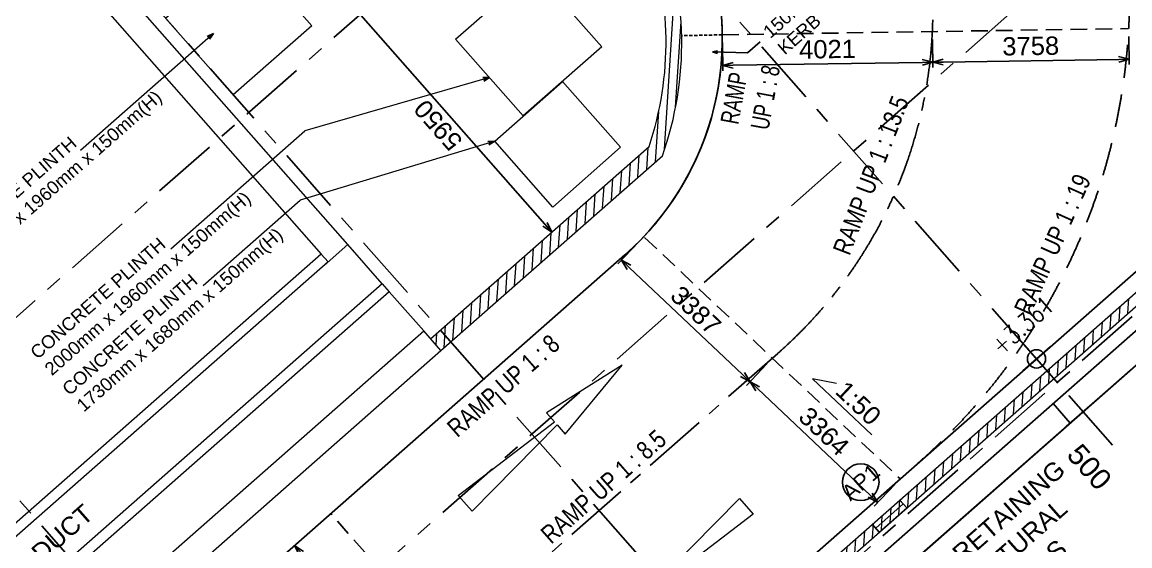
# Model space of a CAD drawing. Header units: millimetres. Extents: x 833681652 to 834427839, y 817425676 to 818089765.
# Drawn here: x 834339022 to 834360221, y 817947922 to 817957948 of the extents above; entities that cross this region are included whole.
import ezdxf
from ezdxf.enums import TextEntityAlignment as Align

# ---------------------------------------------------------------- set-up
doc = ezdxf.new("R2010")
doc.units = ezdxf.units.MM
doc.header["$LTSCALE"] = 100
for name, pattern in [('CENTER', [2, 1.25, -0.25, 0.25, -0.25]), ('Grid Line', [22.225, 12.7, -3.175, 3.175, -3.175]), ('Hidden', [9.525, 6.35, -3.175])]:
    doc.linetypes.add(name, pattern=pattern)
for name, color, linetype in [('A-COLS', 3, 'Continuous'), ('DLN020__', 6, 'Continuous'), ('DLN030_1', 1, 'Continuous'), ('DLN030_2', 1, 'Continuous'), ('DLN0401_', 7, 'Continuous'), ('DLN043__Room Name', 7, 'Continuous'), ('DLN210__', 7, 'Continuous'), ('DLN810__', 1, 'Continuous'), ('LEVEL', 7, 'Continuous')]:
    doc.layers.add(name, color=color, linetype=linetype)
for name, color, linetype, lineweight in [('A-DOOR', 6, 'Continuous', 9), ('A-PLINTH', 2, 'Continuous', 9), ('A-WALL', 7, 'Continuous', 9), ('A829_ROAD', 1, 'Continuous', 0), ('DLN040__', 3, 'Continuous', 0)]:
    doc.layers.add(name, color=color, linetype=linetype, lineweight=lineweight)
doc.styles.add('romans', font='romans.shx')
doc.styles.get("Standard").update_dxf_attribs({"font": 'swiss.ttf'})
doc.styles.add('Swis721tBT', font='swissl.ttf')
doc.dimstyles.new('INTDIM', dxfattribs={"dimtxt": 200, "dimasz": 125, "dimexe": 100, "dimexo": 150, "dimgap": 80, "dimtad": 1, "dimdec": 0, "dimzin": 9, "dimdsep": 46, "dimtxsty": 'Swis721tBT', "dimblk": 'OPEN30', "dimcen": -125, "dimclrd": 256, "dimclre": 256, "dimclrt": 2, "dimaunit": 1, "dimadec": 1, "dimazin": 0, "dimtfac": 0.444444, "dimtdec": 0, "dimtix": 1, "dimtmove": 2, "dimatfit": 3, "dimldrblk": 'OPEN30', "dimfxl": 0, "dimtolj": 1, "dimlwd": -1, "dimlwe": -1, "dimarcsym": 0})
doc.dimstyles.new('INTDIM350', dxfattribs={"dimtxt": 350, "dimasz": 200, "dimexe": 100, "dimexo": 150, "dimgap": 100, "dimtad": 1, "dimdec": 0, "dimzin": 9, "dimdsep": 46, "dimtxsty": 'Swis721tBT', "dimblk": 'OPEN30', "dimcen": -125, "dimclrd": 256, "dimclre": 256, "dimclrt": 2, "dimaunit": 1, "dimadec": 1, "dimazin": 0, "dimtfac": 0.444444, "dimtdec": 0, "dimtix": 1, "dimtmove": 2, "dimatfit": 3, "dimldrblk": 'OPEN30', "dimfxl": 0, "dimtolj": 1, "dimlwd": -1, "dimlwe": -1, "dimarcsym": 0})
pattern_1 = [(86.3502, (834261331.75, 817978739.76), (-158.42802, 10.10571), [])]

# ---------------------------------------------------------------- blocks, each defined once
blk = doc.blocks.new('*D180')
at = {"layer": 'Defpoints', "color": 0}
for p in [(834359386, 817951206), (834359717, 817950831, 0), (834359081, 817950271)]:
    blk.add_point(p, dxfattribs=at)
at = {"layer": 'DLN030_1', "linetype": 'Continuous'}
for p, q in [((834359274, 817951107), (834358675, 817950580)), ((834358750, 817950647), (834359081, 817950271)), ((834359604, 817950732), (834359005, 817950205))]:
    blk.add_line(p, q, dxfattribs=at)
at = {"layer": 'DLN030_1', "color": 2, "insert": (834359447, 817949431), "char_height": 400, "attachment_point": 5, "rotation": 311.3503, "style": 'Swis721tBT'}
blk.add_mtext('\\A1;500', dxfattribs=at)
blk = doc.blocks.new('_Open30')
at = {"color": 0, "linetype": 'ByBlock', "lineweight": -2}
for p, q in [((-1, 0.27), (0, 0)), ((0, 0), (-1, -0.27)), ((0, 0), (-1, 0))]:
    blk.add_line(p, q, dxfattribs=at)
blk = doc.blocks.new('A05-_14-flat-3')
at = {"layer": 'A829_ROAD'}
for p, q in [((-275, 3909), (275, 3909)), ((-50, 709), (-275, 3909)), ((275, 3909), (50, 709)), ((-375, 709), (0, -1624)), ((-50, 709), (-375, 709)), ((0, -1624), (375, 709)), ((375, 709), (50, 709))]:
    blk.add_line(p, q, dxfattribs=at)
blk = doc.blocks.new('*D167')
at = {"layer": 'Defpoints', "color": 0}
for p in [(834344928, 817948540), (834344236, 817947931), (834347141, 817946025)]:
    blk.add_point(p, dxfattribs=at)
at = {"layer": 'DLN030_2', "linetype": 'Continuous'}
for p, q in [((834344815, 817948441), (834344161, 817947865)), ((834346317, 817945567), (834344368, 817947781)), ((834347029, 817945926), (834346374, 817945350))]:
    blk.add_line(p, q, dxfattribs=at)
at = {"layer": 'DLN030_2', "xscale": 200, "yscale": 200, "zscale": 200}
for p, rotation in [((834344236, 817947931), 131.350263552063), ((834346450, 817945416), 311.350263552063)]:
    blk.add_blockref('_Open30', p, dxfattribs=dict(at, rotation=rotation))
at = {"layer": 'DLN030_2', "color": 2, "insert": (834345553, 817946859), "char_height": 350, "attachment_point": 5, "rotation": 311.3503, "style": 'Swis721tBT'}
blk.add_mtext('\\A1;3350', dxfattribs=at)
blk = doc.blocks.new('*D209')
at = {"layer": 'Defpoints', "color": 0}
for p in [(834350918, 817953842), (834353379, 817951515), (834352953, 817951064)]:
    blk.add_point(p, dxfattribs=at)
at = {"layer": 'DLN030_2', "linetype": 'Continuous'}
for p, q in [((834350815, 817953733), (834350422, 817953318)), ((834350636, 817953253), (834352807, 817951201)), ((834353276, 817951406), (834352884, 817950991))]:
    blk.add_line(p, q, dxfattribs=at)
at = {"layer": 'DLN030_2', "xscale": 200, "yscale": 200, "zscale": 200}
for p, rotation in [((834350491, 817953391), 136.6086662972066), ((834352953, 817951064), 316.6086662972066)]:
    blk.add_blockref('_Open30', p, dxfattribs=dict(at, rotation=rotation))
at = {"layer": 'DLN030_2', "color": 2, "insert": (834351914, 817952431), "char_height": 350, "attachment_point": 5, "rotation": 316.6087, "style": 'Swis721tBT'}
blk.add_mtext('\\A1;3387', dxfattribs=at)
blk = doc.blocks.new('*D210')
at = {"layer": 'Defpoints', "color": 0}
for p in [(834353379, 817951515), (834355824, 817949204), (834355397, 817948753)]:
    blk.add_point(p, dxfattribs=at)
at = {"layer": 'DLN030_2', "linetype": 'Continuous'}
for p, q in [((834353276, 817951406), (834352884, 817950991)), ((834353098, 817950926), (834355252, 817948890)), ((834355721, 817949095), (834355329, 817948680))]:
    blk.add_line(p, q, dxfattribs=at)
at = {"layer": 'DLN030_2', "xscale": 200, "yscale": 200, "zscale": 200}
for p, rotation in [((834352953, 817951064), 136.6086662972066), ((834355397, 817948753), 316.6086662972066)]:
    blk.add_blockref('_Open30', p, dxfattribs=dict(at, rotation=rotation))
at = {"layer": 'DLN030_2', "color": 2, "insert": (834354367, 817950112), "char_height": 350, "attachment_point": 5, "rotation": 316.6087, "style": 'Swis721tBT'}
blk.add_mtext('\\A1;3364', dxfattribs=at)
blk = doc.blocks.new('*D211')
at = {"layer": 'Defpoints', "color": 0}
for p in [(834352420, 817957705, 0), (834356441, 817957767), (834356450, 817957180)]:
    blk.add_point(p, dxfattribs=at)
at = {"layer": 'DLN030_2', "linetype": 'Continuous'}
for p, q in [((834352423, 817957555), (834352431, 817957018)), ((834356443, 817957617), (834356451, 817957080)), ((834352629, 817957121), (834356250, 817957177))]:
    blk.add_line(p, q, dxfattribs=at)
at = {"layer": 'DLN030_2', "xscale": 200, "yscale": 200, "zscale": 200}
for p, rotation in [((834356450, 817957180), 0.8826865542666957), ((834352429, 817957118), 180.8826865542667)]:
    blk.add_blockref('_Open30', p, dxfattribs=dict(at, rotation=rotation))
at = {"layer": 'DLN030_2', "color": 2, "insert": (834354435, 817957429), "char_height": 350, "attachment_point": 5, "rotation": 0.8827, "style": 'Swis721tBT'}
blk.add_mtext('\\A1;4021', dxfattribs=at)
blk = doc.blocks.new('*D212')
at = {"layer": 'Defpoints', "color": 0}
for p in [(834356441, 817957767), (834360198, 817957825), (834360207, 817957238)]:
    blk.add_point(p, dxfattribs=at)
at = {"layer": 'DLN030_2', "linetype": 'Continuous'}
for p, q in [((834360200, 817957675), (834360209, 817957138)), ((834356443, 817957617), (834356451, 817957080)), ((834356650, 817957183), (834360007, 817957235))]:
    blk.add_line(p, q, dxfattribs=at)
at = {"layer": 'DLN030_2', "xscale": 200, "yscale": 200, "zscale": 200}
for p, rotation in [((834356450, 817957180), 180.8826865542667), ((834360207, 817957238), 0.8826865542666957)]:
    blk.add_blockref('_Open30', p, dxfattribs=dict(at, rotation=rotation))
at = {"layer": 'DLN030_2', "color": 2, "insert": (834358324, 817957489), "char_height": 350, "attachment_point": 5, "rotation": 0.8827, "style": 'Swis721tBT'}
blk.add_mtext('\\A1;3758', dxfattribs=at)
blk = doc.blocks.new('ELEX')
at = {"layer": 'LEVEL'}
for p, q in [((0, 0.5), (0, -0.5)), ((0.5, 0), (-0.5, 0))]:
    blk.add_line(p, q, dxfattribs=at)
blk.add_circle((0, 0), 0.25, dxfattribs=at)
at = {"layer": 'LEVEL', "style": 'romans'}
blk.add_attdef('ELEX', (0.257, 0.354), '', height=0.5, dxfattribs=at)
blk = doc.blocks.new('*D245')
at = {"layer": 'Defpoints', "color": 0}
for p in [(834358804, 817964087, 0), (834364932, 817956821, 0), (834364670, 817956590)]:
    blk.add_point(p, dxfattribs=at)
at = {"layer": 'DLN030_1', "linetype": 'Continuous'}
for p, q in [((834358691, 817963988), (834358316, 817963658)), ((834358523, 817963574), (834364537, 817956740)), ((834364820, 817956722), (834364594, 817956524))]:
    blk.add_line(p, q, dxfattribs=at)
at = {"layer": 'DLN030_1', "xscale": 200, "yscale": 200, "zscale": 200}
for p, rotation in [((834358391, 817963724), 131.3502635480299), ((834364670, 817956590), 311.3502635480299)]:
    blk.add_blockref('_Open30', p, dxfattribs=dict(at, rotation=rotation))
at = {"layer": 'DLN030_1', "color": 2, "insert": (834361320, 817959972), "char_height": 350, "attachment_point": 5, "rotation": 131.3503, "style": 'Swis721tBT'}
blk.add_mtext('\\A1;9503', dxfattribs=at)
blk = doc.blocks.new('*D285')
at = {"layer": 'Defpoints', "color": 0}
for p in [(834345367, 817958517), (834349147, 817953917), (834349159, 817953927)]:
    blk.add_point(p, dxfattribs=at)
at = {"layer": 'DLN030_1', "linetype": 'Continuous'}
for p, q in [((834345254, 817958417), (834345153, 817958328)), ((834345360, 817958244), (834349027, 817954078)), ((834349260, 817954016), (834349234, 817953994))]:
    blk.add_line(p, q, dxfattribs=at)
at = {"layer": 'DLN030_1', "xscale": 200, "yscale": 200, "zscale": 200}
for p, rotation in [((834345228, 817958394), 131.3502635480299), ((834349159, 817953927), 311.3502635480299)]:
    blk.add_blockref('_Open30', p, dxfattribs=dict(at, rotation=rotation))
at = {"layer": 'DLN030_1', "color": 2, "insert": (834346983, 817955976), "char_height": 350, "attachment_point": 5, "rotation": 131.3503, "style": 'Swis721tBT'}
blk.add_mtext('\\A1;5950', dxfattribs=at)

msp = doc.modelspace()

# ---------------------------------------------------------------- hatches: boundary and pattern name
at = {"layer": 'A-WALL'}
h = msp.add_hatch(dxfattribs=at)
h.set_pattern_fill('ANSI31', scale=50)
h.set_pattern_definition(pattern_1)
h.paths.add_polyline_path([(834340448.3, 817935005.2), (834372427.5, 817963149.3), (834372262.3, 817963336.9), (834372112.2, 817963204.8), (834372145.2, 817963167.3), (834340316.1, 817935155.3)])
h = msp.add_hatch(dxfattribs=at)
h.set_pattern_fill('ANSI31', scale=50)
h.set_pattern_definition(pattern_1)
edge = h.paths.add_edge_path()
edge.add_line((834347037.3, 817951660.8), (834351273.7, 817955389.1))
edge.add_arc((834345210.4, 817957544.3), 6434.9, 340.4329, 381.60855)
edge.add_line((834351193.1, 817959914), (834350733.9, 817960435.7))
edge.add_line((834350733.9, 817960435.7), (834350583.8, 817960303.6))
edge.add_line((834350583.8, 817960303.6), (834350646.6, 817960232.3))
edge.add_line((834350646.6, 817960232.3), (834349766.6, 817959457.8))
edge.add_line((834349766.6, 817959457.8), (834349703.8, 817959529.1))
edge.add_line((834349703.8, 817959529.1), (834349553.7, 817959397))
edge.add_line((834349553.7, 817959397), (834349748.6, 817959175.5))
edge.add_line((834349748.6, 817959175.5), (834350698.2, 817960011.3))
edge.add_line((834350698.2, 817960011.3), (834350962.4, 817959711))
edge.add_arc((834345083.3, 817957556.9), 6261.3, -18.55011, 20.12306, ccw=False)
edge.add_line((834351019.4, 817955564.9), (834346839.1, 817951886))
edge.add_line((834346839.1, 817951886), (834347037.3, 817951660.8))

# ---------------------------------------------------------------- linework, layer by layer
at = {"linetype": 'Hidden', "ltscale": 0.1}
msp.add_line((834352420.3, 817957705.3, 0), (834351643.5, 817957688, -0.1), dxfattribs=at)
at = {"layer": 'A-COLS', "lineweight": 18}
for p, q in [((834345253.3, 817953688, -0.1), (834295736.8, 818009951.8, -0.1)), ((834295361.5, 818009621.5, -0.1), (834344745.8, 817953507.9, -0.1)), ((834374565.4, 817964565.2), (834340679.3, 817934742.8, -0.1)), ((834340679.3, 817934742.8), (834374565.1, 817964564.9, -0.1)), ((834375081.5, 817964353.3), (834340559.2, 817933971)), ((834340559.2, 817933971), (834375023.9, 817964302.6)), ((834344802.9, 817953291.6, -0.1), (834345253.3, 817953688, -0.1)), ((834334282.9, 817941102.5), (834346706.8, 817952036.5)), ((834347037.1, 817951661.1), (834346706.8, 817952036.5)), ((834335063.7, 817941123.6), (834347037.1, 817951661.1))]:
    msp.add_line(p, q, dxfattribs=at)
at = {"layer": 'A-DOOR'}
msp.add_line((834355884.3, 817948723.8, -0.1), (834355357.5, 817948260.2, -0.1), dxfattribs=at)
for points in [[(834355950.4, 817948648.7, -0.1), (834355818.2, 817948798.9, -0.1)], [(834355950.4, 817948648.7, -0.1), (834355818.2, 817948798.9, -0.1)], [(834355423.6, 817948185.1, -0.1), (834355291.4, 817948335.2, -0.1)], [(834355423.6, 817948185.1, -0.1), (834355291.4, 817948335.2, -0.1)]]:
    msp.add_polyline3d(points, dxfattribs=at)
at = {"layer": 'A-PLINTH', "elevation": 0}
for points in [[(834341767.7, 817958026.9), (834343269.1, 817959348.3), (834344564, 817957876.9), (834343062.6, 817956555.6)], [(834347318.2, 817957623.3), (834348819.6, 817958944.6), (834350114.5, 817957473.3), (834348613.1, 817956151.9)], [(834348065.1, 817955669.7), (834349363.8, 817956812.6), (834350473.7, 817955551.5), (834349175, 817954408.5)]]:
    msp.add_lwpolyline(points, close=True, dxfattribs=at)
at = {"layer": 'A-WALL', "lineweight": 18}
for p, q in [((834340448.1, 817935005.5, 0), (834372427.2, 817963149.6, -0.1)), ((834340315.9, 817935155.6, 0), (834365726.6, 817957519, -0.1))]:
    msp.add_line(p, q, dxfattribs=at)
at = {"layer": 'A-WALL'}
for p, q in [((834346838.9, 817951886.3), (834351019.1, 817955565.3, -0.1)), ((834347037.1, 817951661.1), (834351273.5, 817955389.5, -0.1)), ((834355423.6, 817948185.1, -0.1), (834355950.4, 817948648.7, -0.1)), ((834355423.6, 817948185.1, -0.1), (834355950.4, 817948648.7, -0.1))]:
    msp.add_line(p, q, dxfattribs=at)
at = {"layer": 'A-WALL', "color": 1}
for p, q in [((834345914, 817952937.3), (834345253.3, 817953688)), ((834346706.8, 817952036.5), (834346046.2, 817952787.1))]:
    msp.add_line(p, q, dxfattribs=at)
at = {"layer": 'A-WALL', "color": 3}
for p, q in [((834344745.8, 817953507.9, -0.1), (834329544.4, 817940129.5, -0.1)), ((834344745.8, 817953507.9, -0.1), (834344877.9, 817953357.8, -0.1)), ((834344877.9, 817953357.8, -0.1), (834329709.3, 817940008.3, -0.1)), ((834345914, 817952937.3), (834332825.9, 817941418.6, -0.1)), ((834346046.2, 817952787.1), (834332958, 817941268.5, -0.1)), ((834345914, 817952937.3), (834346046.2, 817952787.1))]:
    msp.add_line(p, q, dxfattribs=at)
at = {"layer": 'A-WALL'}
for centre, radius, start, end in [((834345210.2, 817957544.6, -0.1), 6434.9, 340.43295, 21.60862), ((834345083.1, 817957557.2, -0.1), 6261.3, 341.44984, 20.12313)]:
    msp.add_arc(centre, radius, start, end, dxfattribs=at)
at = {"layer": 'DLN020__', "linetype": 'Grid Line'}
for p, q in [((834359890.6, 817949846.4), (834296125.9, 818022299.9)), ((834353735, 817944428.9), (834289970.3, 818016882.5)), ((834347579.4, 817939011.5), (834283814.7, 818011465.1)), ((834377642.3, 817986389), (834308304.5, 817925366.3)), ((834383059.8, 817980233.3), (834313721.9, 817919210.7)), ((834386957.6, 817975804.3), (834317619.8, 817914781.7))]:
    msp.add_line(p, q, dxfattribs=at)
at = {"layer": 'DLN0401_', "color": 0}
msp.add_circle((834355070.6, 817949140.8), 350, dxfattribs=at)
at = {"layer": 'DLN040__'}
for p, q in [((834341866.1, 817953610.2), (834344430.9, 817955867.4)), ((834342487.6, 817952903.9), (834344343.1, 817954536.9))]:
    msp.add_line(p, q, dxfattribs=at)
at = {"layer": 'DLN040__', "color": 0, "elevation": 0}
msp.add_lwpolyline([(834354609.6, 817951031.9), (834354148.6, 817951122.2), (834355283.7, 817950049.2)], dxfattribs=at)
at = {"layer": 'DLN210__', "lineweight": 13}
for points in [[(834355818.2, 817948798.9, -0.1), (834355950.4, 817948648.7, -0.1)], [(834355818.2, 817948798.9, -0.1), (834355950.4, 817948648.7, -0.1)], [(834355950.4, 817948648.7, -0.1), (834355818.2, 817948798.9, -0.1)], [(834355291.4, 817948335.2, -0.1), (834355423.6, 817948185.1, -0.1)], [(834355291.4, 817948335.2, -0.1), (834355423.6, 817948185.1, -0.1)], [(834355423.6, 817948185.1, -0.1), (834355291.4, 817948335.2, -0.1)]]:
    msp.add_polyline3d(points, dxfattribs=at)
at = {"layer": 'DLN810__', "linetype": 'Hidden', "ltscale": 0.5}
for p, q in [((834352420.3, 817957705.3, 0), (834360198, 817957825.1, 0)), ((834350934.6, 817953826.2, 0), (834355823.9, 817949204, 0)), ((834349354.5, 817943510.4), (834344928.1, 817948540))]:
    msp.add_line(p, q, dxfattribs=at)
at = {"layer": 'DLN810__'}
for p, q in [((834340117.7, 817935380.9, 0), (834365153, 817957413.8, -0.1)), ((834346392.9, 817940904), (834365152.8, 817957414.1)), ((834350554.6, 817953491.8, 0), (834340409.8, 817944563.6, 0))]:
    msp.add_line(p, q, dxfattribs=at)
at = {"layer": 'DLN810__', "linetype": 'CENTER', "ltscale": 10}
msp.add_line((834353481, 817951604.7, 0), (834342456.4, 817941902.2, 0), dxfattribs=at)
at = {"layer": 'DLN810__', "linetype": 'Hidden'}
msp.add_arc((834348267.3, 817958469.6, 0), 11947.9, 311.24673, 38.07739, dxfattribs=at)
at = {"layer": 'DLN810__', "linetype": 'CENTER', "ltscale": 10}
msp.add_arc((834347700.2, 817958173.1, 0), 8750, 311.35026, 41.35026, dxfattribs=at)
at = {"layer": 'DLN810__'}
for end in [21.41069, 16.90933]:
    msp.add_arc((834346921, 817957620.6, 0), 5500, 311.35026, end, dxfattribs=at)

# ---------------------------------------------------------------- block references
at = {"layer": 'DLN810__', "color": 4}
for p, xscale, yscale, zscale, rotation in [((834349621.1, 817950605), 0.7229092483945729, 0.7229092483945729, 0.7229092483945729, 131.3502635560467), ((834350759.1, 817946810.9), 0.7229092483945702, 0.7229092483945702, 0.7229092483945702, 311.3502635560466)]:
    msp.add_blockref('A05-_14-flat-3', p, dxfattribs=dict(at, xscale=xscale, yscale=yscale, zscale=zscale, rotation=rotation))
at = {"layer": 'LEVEL'}
ref = msp.add_blockref('ELEX', (834358434.2, 817951501.3), dxfattribs=dict(at, xscale=700.0000000000001, yscale=700.0000000000001, zscale=700.0000000000001, rotation=41.3502635479213))
ref.add_attrib('ELEX', '+3.361', (834357759, 817951551.3), dxfattribs={"color": 4, "height": 350, "rotation": 41.35026, "style": 'romans', "width": 0.8})

# ---------------------------------------------------------------- texts
at = {"layer": 'DLN0401_', "style": 'Swis721tBT'}
msp.add_text('AP1', height=300, rotation=41.3502, dxfattribs=at).set_placement((834355070.6, 817949140.8), align=Align.MIDDLE_CENTER)
at = {"layer": 'DLN040__', "insert": (834353175, 817957810.5, -0.1), "char_height": 250, "width": 6419.991, "attachment_point": 1, "rotation": 41.35026, "line_spacing_factor": 1.00667}
msp.add_mtext('150MM (H) \\PKERB ', dxfattribs=at)
at = {"layer": 'DLN040__', "char_height": 350, "attachment_point": 1, "line_spacing_factor": 1.00667}
for s, insert, rotation in [('{\\W0.7;RAMP \\PUP 1 : 8}', (834352381.7, 817956037.4), 79.52421), ('{\\W0.8;RAMP UP 1 : 13.5}', (834354527.5, 817953587.8), 68.9887), ('{\\W0.8;RAMP UP 1 : 19}', (834357992.4, 817952458.2), 65.83237), ('{\\W0.8;RAMP UP 1 : 8}', (834347119.4, 817950243.1), 41.35026), ('1:50', (834354802.9, 817951107.9, 0), 316.60867), ('{\\W0.8;RAMP UP 1 : 8.5}', (834348913.1, 817948205), 41.35026)]:
    msp.add_mtext(s, dxfattribs=dict(at, insert=insert, rotation=rotation))
at = {"layer": 'DLN040__', "char_height": 250, "attachment_point": 1, "rotation": 41.3502}
for s, insert in [('\\A1;CONCRETE PLINTH\\P2000mm x 1960mm x 150mm(H)', (834337447.6, 817953601, 0)), ('\\A1;CONCRETE PLINTH\\P2000mm x 1960mm x 150mm(H)', (834339149.6, 817951667.1, 0)), ('\\A1;CONCRETE PLINTH\\P1730mm x 1680mm x 150mm(H)', (834339761.6, 817950971.7, 0))]:
    msp.add_mtext_dynamic_manual_height_columns(s, width=9102.084, gutter_width=1, heights=[0], dxfattribs=dict(at, insert=insert))
at = {"layer": 'DLN040__', "insert": (834354258.5, 817945610.4, -0.1), "char_height": 350, "width": 6932.316, "attachment_point": 1, "rotation": 41.35026}
msp.add_mtext('500MM THICK RETAINING WALL TO STRUCTURAL ENGINEERS DETAILS', dxfattribs=at)
at = {"layer": 'DLN043__Room Name', "insert": (834337001.6, 817945946.3, -0.1), "char_height": 350, "width": 4508.729, "attachment_point": 1, "rotation": 41.35026}
msp.add_mtext('CONCRETE DUCT', dxfattribs=at)

# ---------------------------------------------------------------- dimensions: what is measured, and where the dimension line sits
at = {"layer": 'DLN030_1'}
for base, p1, p2, picture, middle in [((834364669.6, 817956590.1, 0), (834358804, 817964087.4, -0.1), (834364932.3, 817956821.3, -0.1), '*D245', (834361320.2, 817959972.2, 0)), ((834349158.8, 817953927.5), (834345367.1, 817958516.6), (834349147.2, 817953917.3), '*D285', (834346983.2, 817955975.8))]:
    dim = msp.add_linear_dim(base=base, p1=p1, p2=p2, angle=131.35026, dimstyle='INTDIM350', dxfattribs=at)
    dim.commit()
    dim.dimension.update_dxf_attribs({"geometry": picture, "text_midpoint": middle})
dim = msp.add_linear_dim(base=(834359080.5, 817950271.2, -0.1), p1=(834359386.2, 817951206.3, -0.1), p2=(834359716.6, 817950831), angle=131.35026, dimstyle='INTDIM', override={"dimtxt": 400, "dimasz": 200, "dimarcsym": 2}, dxfattribs=at)
dim.commit()
dim.dimension.update_dxf_attribs({"geometry": '*D180', "text_midpoint": (834359446.7, 817949431.5, -0.1), "dimtype": 160})
at = {"layer": 'DLN030_2'}
for base, p1, p2, angle, picture, middle in [((834356449.8, 817957180.3, 0), (834352420.3, 817957705.3), (834356440.8, 817957767.3, 0), 0.88269, '*D211', (834354435.3, 817957429.2, 0)), ((834360207, 817957238.2, 0), (834356440.8, 817957767.3, 0), (834360198, 817957825.1, 0), 0.88269, '*D212', (834358324.1, 817957489.1, 0)), ((834352952.6, 817951063.8, 0), (834350917.7, 817953842.2, 0), (834353379.3, 817951515.1, 0), 316.60867, '*D209', (834351914.1, 817952430.7, 0)), ((834355397.2, 817948752.7, 0), (834353379.3, 817951515.1, 0), (834355823.9, 817949204, 0), 316.60867, '*D210', (834354367.2, 817950111.6, 0))]:
    dim = msp.add_linear_dim(base=base, p1=p1, p2=p2, angle=angle, dimstyle='INTDIM350', dxfattribs=at)
    dim.commit()
    dim.dimension.update_dxf_attribs({"geometry": picture, "text_midpoint": middle})
dim = msp.add_aligned_dim(p1=(834347141.3, 817946025.2), p2=(834344928.1, 817948540), distance=921.5, dimstyle='INTDIM350', dxfattribs=at)
dim.commit()
dim.dimension.update_dxf_attribs({"geometry": '*D167', "text_midpoint": (834345553, 817946858.7)})

# ---------------------------------------------------------------- leaders
at = {"layer": 'DLN030_1', "color": 1}
msp.add_leader([(834352230.7, 817957377.2, 0), (834352903.7, 817957359, 0), (834353142.8, 817957569.5, 0)], dimstyle='INTDIM', override={"dimtxt": 100, "dimasz": 100, "dimgap": 30, "dimtad": 0, "dimarcsym": 2}, dxfattribs=at)
at = {"layer": 'DLN040__'}
for points in [[(834342681.4, 817957729.3, 0), (834340140.5, 817955493.1, 0)], [(834347965.7, 817956887.6), (834344430.9, 817955867.4)], [(834348065.1, 817955669.7), (834344343.1, 817954536.9)]]:
    msp.add_leader(points, dimstyle='INTDIM', override={"dimgap": 80, "dimtad": 0}, dxfattribs=at)

doc.saveas('drawing.dxf')
